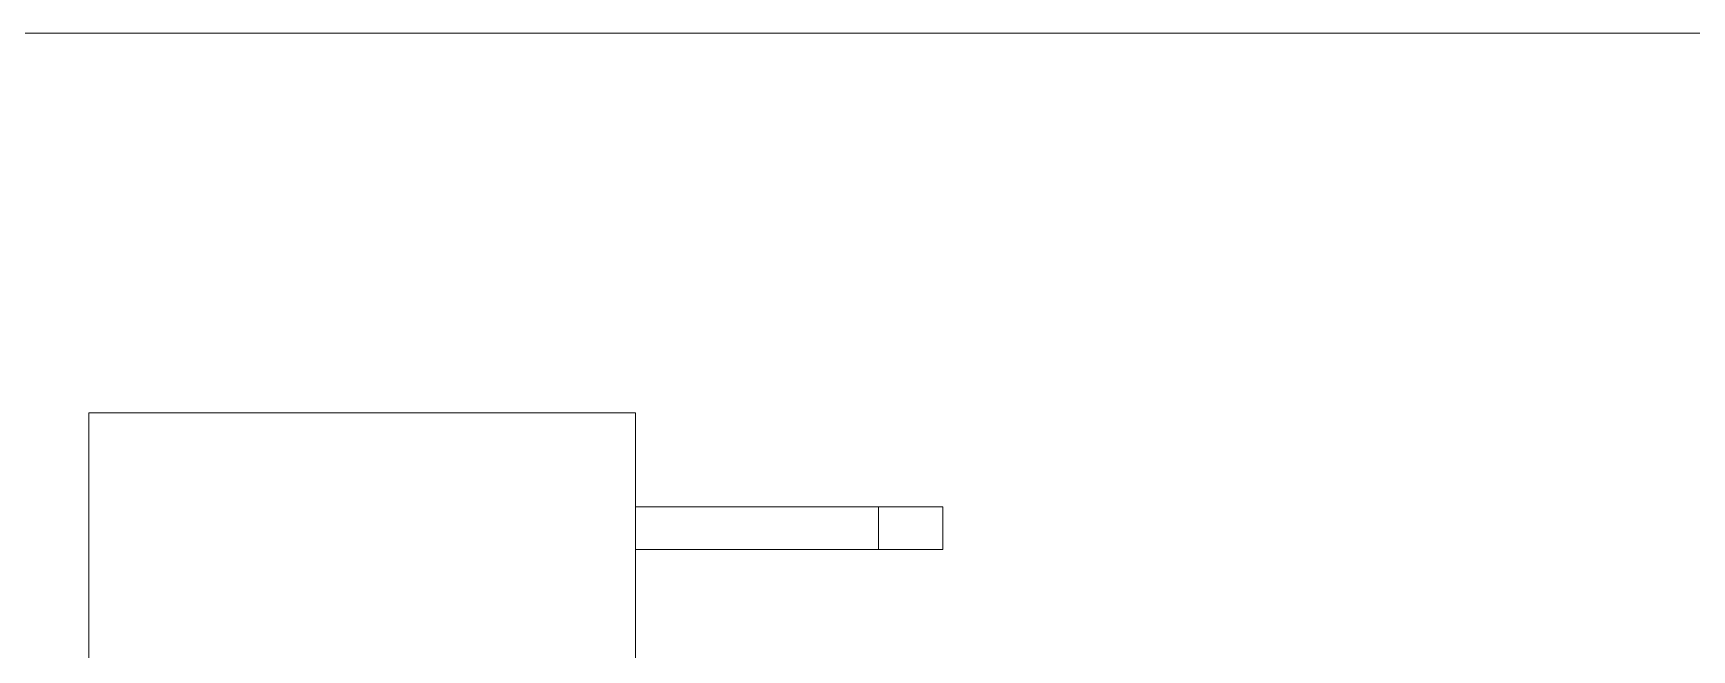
# Model space of a CAD drawing. Header units: millimetres. Extents: x 71 to 171, y 100 to 128.
# Drawn here: x 108.21 to 115.99, y 104.65 to 107.54 of the extents above; entities that cross this region are included whole.
import ezdxf

# ---------------------------------------------------------------- set-up
doc = ezdxf.new("R2010")
doc.units = ezdxf.units.MM

msp = doc.modelspace()

# ---------------------------------------------------------------- linework, layer by layer
at = {"color": 7, "linetype": 'Continuous', "lineweight": 15}
for p, q in [((170.7562, 107.5402), (70.7562, 107.5402)), ((111.0362, 105.7602), (108.4762, 105.7602)), ((108.4762, 105.7602), (108.4762, 103.8602)), ((111.0362, 101.3202), (111.0362, 105.7602)), ((112.1762, 105.3202), (111.0362, 105.3202)), ((112.1762, 105.1202), (112.1762, 105.3202)), ((112.4762, 105.3202), (112.1762, 105.3202)), ((112.4762, 105.1202), (112.4762, 105.3202)), ((112.1762, 105.1202), (111.0362, 105.1202)), ((112.4762, 105.1202), (112.1762, 105.1202))]:
    msp.add_line(p, q, dxfattribs=at)

doc.saveas('drawing.dxf')
